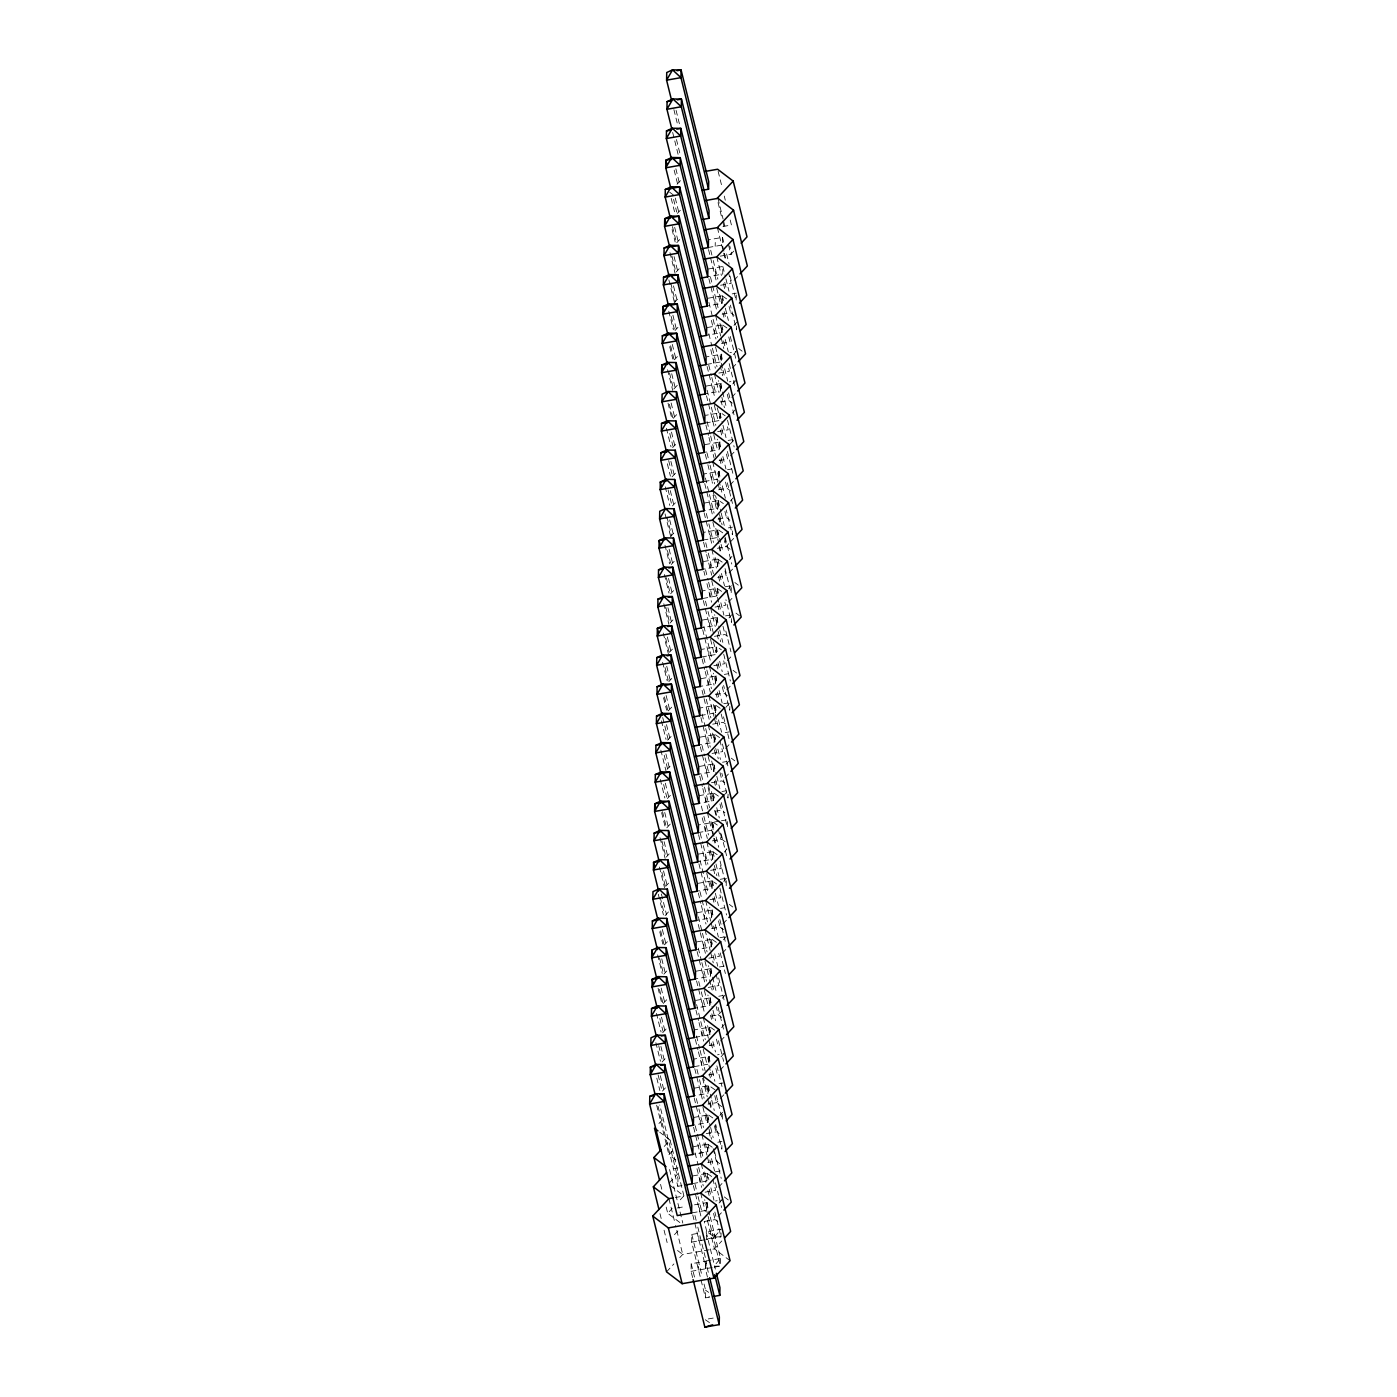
<?xml version="1.0" encoding="UTF-8"?>
<svg xmlns="http://www.w3.org/2000/svg" width="1397" height="1397" viewBox="0 0 1397 1397"><rect width="100%" height="100%" fill="white"/><g stroke="black" fill="none" stroke-linecap="round" stroke-linejoin="round"><path stroke-width="0.75" stroke-dasharray="5 3.75" d="M681.946 1185.582L677.842 1186.315L677.982 1178.666L659.751 1104.992M692.598 1277.557L691.061 1271.357L691.201 1263.726L705.555 1261.212L709.135 1275.671M709.554 1297.149L705.45 1297.883L691.655 1242.09L691.777 1234.459L699.984 1233.01M715.194 246.256L715.264 242.449M705.241 831.355L705.293 827.548M710.217 538.805L710.27 534.999M710.794 509.538L710.863 505.714M711.387 480.271L711.457 476.447M711.981 451.004L712.051 447.18M700.246 1123.904L700.316 1120.097M700.84 1094.637L700.91 1090.813M705.817 802.088L705.887 798.263M706.411 772.82L706.48 768.996M707.004 743.553L707.074 739.729M707.598 714.269L707.668 710.462M712.575 421.719L712.645 417.913M713.168 392.452L713.238 388.628M713.762 363.185L713.832 359.361M714.356 333.918L714.426 330.094M701.434 1065.37L701.504 1061.545M702.027 1036.103L702.097 1032.278M702.621 1006.818L702.691 1003.011M703.215 977.551L703.285 973.726M708.192 685.001L708.262 681.177M708.785 655.734L708.855 651.91M709.379 626.467L709.449 622.643M709.973 597.183L710.043 593.376M714.95 304.633L715.02 300.826M715.543 275.366L715.596 271.542M698.238 1270.1L698.308 1266.276M698.832 1240.833L698.902 1237.009M703.809 948.284L703.878 944.459M704.402 919.016L704.472 915.192M704.996 889.732L705.048 885.925M705.572 860.465L705.642 856.64M710.567 567.915L710.619 564.091M699.426 1211.566L699.478 1207.741M700.019 1182.281L700.072 1178.474M700.596 1153.014L700.665 1149.19M723.908 251.198L722.371 244.999L722.493 237.368L708.139 239.882M718.914 543.747L717.394 537.548L717.517 529.917L703.162 532.432M703.756 503.164L718.11 500.632L717.971 508.281L703.617 510.796M713.937 836.297L712.418 830.097L712.54 822.466L698.186 824.981M698.779 795.714L713.134 793.182L712.994 800.83L698.64 803.345M699.373 766.447L713.727 763.915L713.588 771.563L699.233 774.078M720.101 485.196L718.564 478.996L718.704 471.365L704.35 473.897M704.944 444.613L719.298 442.098L719.158 449.729L704.804 452.261M719.787 418.559L719.892 412.831L705.537 415.346M706.131 386.078L720.485 383.546L720.346 391.195L705.991 393.71M693.209 1117.53L707.563 1115.016L707.423 1122.647L693.069 1125.179M693.803 1088.263L708.157 1085.731L708.017 1093.38L693.663 1095.894M710.147 1070.312L708.611 1064.112L708.75 1056.464L694.396 1058.996M709.239 1032.924L709.344 1027.197L694.99 1029.729M699.967 737.179L714.321 734.647L714.181 742.278L699.827 744.811M716.312 719.211L714.775 713.011L714.915 705.38L700.561 707.895M701.154 678.628L715.508 676.096L715.369 683.744L701.015 686.259M715.997 652.556L716.102 646.828L701.748 649.361M722.476 368.11L720.939 361.91L721.079 354.279L706.725 356.811M707.319 327.527L721.673 325.012L721.533 332.643L707.179 335.175M707.895 298.26L722.266 295.745L722.127 303.376L707.773 305.908M708.489 268.992L722.843 266.46L722.72 274.109L708.366 276.623M695.584 1000.444L709.938 997.929L709.798 1005.561L695.444 1008.093M696.177 971.177L710.532 968.645L710.392 976.293L696.038 978.808M696.771 941.91L711.125 939.378L710.986 947.026L696.632 949.541M697.347 912.643L711.702 910.111L711.579 917.742L697.225 920.274M711.999 880.774L711.859 888.405L709.309 878.084M719.333 821.139L713.186 822.222L713.046 829.87L711.003 821.593M702.324 620.093L716.696 617.561L716.556 625.192L702.202 627.724M718.687 602.124L717.15 595.925L717.272 588.294L702.918 590.809M703.512 561.542L717.866 559.01L717.744 566.658L703.389 569.173M718.757 500.405L718.617 508.037L715.543 495.638M719.333 471.138L719.211 478.769L717.167 470.51M719.926 441.871L719.804 449.502L717.237 439.164M720.415 418.314L720.52 412.586M707.458 1277.102L705.415 1268.843L705.555 1261.212M714.251 1267.166L720.398 1266.084L706.603 1210.291L706.725 1202.66L692.371 1205.192M709.379 1056.237L709.257 1063.868L707.196 1055.608M697.941 883.358L712.295 880.843L712.173 888.475L697.819 891.007M698.535 854.091L712.889 851.559L712.749 859.207L698.395 861.722M714.269 769.415L714.321 765.591M716.137 675.869L715.997 683.5L713.448 673.179M721.114 383.319L720.974 390.95L718.425 380.63M721.708 354.052L721.568 361.683L719.525 353.424M693.558 1146.64L707.912 1144.126L707.773 1151.757L693.418 1154.271M710.567 997.685L710.427 1005.334L707.877 994.996M711.16 968.418L711.021 976.049L708.471 965.729M716.626 652.329L716.731 646.601L721.358 649.78M717.325 617.334L717.185 624.965L714.635 614.628M704.053 1284.035L705.59 1290.234L705.45 1297.883L709.379 1296.713M712.191 1267.533L706.044 1268.598L706.183 1260.967L697.487 1225.85M721.062 1232.992L720.992 1236.816L706.638 1239.331L706.777 1231.7L704.21 1221.362M707.371 1202.433L707.231 1210.064L704.682 1199.726M712.348 909.884L712.208 917.515L709.659 907.177M736.271 295.064L736.167 300.792L730.037 275.995M731.295 587.613L731.19 593.341L725.06 568.544M720.206 879.324L726.353 878.242L726.213 885.89L720.084 861.093M727.505 821.611L727.4 827.338L721.271 802.542M732.447 530.965L732.377 534.789L726.248 509.992M721.9 1145.348L721.83 1149.155L715.701 1124.375M722.528 1114.16L722.424 1119.888L716.277 1095.091M728.064 794.247L727.994 798.071L721.847 773.274M729.828 706.428L729.758 710.252L723.629 685.456M736.586 326.077L736.516 329.884L730.387 305.105M731.609 618.627L731.539 622.433L725.916 599.715M734.001 325.379L736.656 322.253M733.408 354.646L736.062 351.52L729.915 352.603M732.814 383.931L735.468 380.805L729.321 381.87M732.22 413.198L734.874 410.072M730.299 444.036L734.281 439.339M730.439 501.017L733.111 497.891M729.251 559.551L731.923 556.425M728.675 588.818L731.33 585.692M729.024 617.928L731.679 614.802M725.916 707.319L729.898 702.621M726.056 764.299L728.71 761.155M724.135 795.12L726.789 791.994M724.275 852.1L726.946 848.974L722.843 849.69M723.698 881.385L726.353 878.242M723.454 939.762L726.108 936.619M722.266 998.296L724.921 995.17M721.673 1027.563L724.327 1024.438M721.079 1056.848L723.733 1053.705L717.587 1054.787M719.892 1115.382L722.563 1112.256M719.053 1203.027L721.725 1199.901L715.561 1200.983M706.638 1239.331L714.478 1236.991L721.131 1229.168L706.777 1231.7L714.478 1236.991L720.992 1236.816L714.862 1212.02M677.039 184.299L681.457 179.549M677.388 213.409L680.339 210.249M676.812 242.676L679.745 239.516M676.218 271.944L679.152 268.783M674.157 302.8L678.558 298.05M733.774 251.128L730.841 254.289L728.274 243.969M675.03 330.495L677.964 327.335M734.124 280.238L738.542 275.488M674.437 359.762L677.37 356.602M673.843 389.03L678.261 384.28M673.249 418.314L677.667 413.564M732.342 368.057L736.76 363.307M672.655 447.581L675.607 444.421M731.766 397.324L736.167 392.574M672.062 476.848L676.48 472.099M672.411 505.958L675.362 502.798M730.579 455.859L734.979 451.109M670.35 536.815L674.768 532.065M729.985 485.143L734.403 480.393M671.241 564.493L674.175 561.332M670.647 593.777L673.581 590.599M728.797 543.677L725.864 546.838L724.327 540.656M730.264 542.088L734.682 537.339M670.054 623.045L672.987 619.884M729.147 572.787L733.565 568.038M669.46 652.312L672.394 649.151M728.553 602.055L732.971 597.305M668.866 681.579L671.8 678.418M668.272 710.863L672.69 706.114M727.366 660.606L731.784 655.857M667.679 740.131L672.097 735.381M726.789 689.874L731.19 685.124M667.085 769.398L670.036 766.237M667.434 798.508L670.385 795.347M725.602 748.408L730.002 743.658M666.84 827.775L671.259 823.025M725.008 777.692L729.409 772.943M666.264 857.06L669.198 853.881M665.671 886.327L668.604 883.148M665.077 915.594L669.477 910.844M664.483 944.861L667.417 941.7M663.889 974.146L666.823 970.967M722.982 923.871L727.4 919.121M663.296 1003.413L667.714 998.663M722.389 953.156L726.807 948.406M662.702 1032.68L667.12 1027.93M662.108 1061.947L665.059 1058.786M722.686 1010.118L718.268 1014.868L709.798 1016.335M662.457 1091.057L665.409 1087.896M720.625 1040.957L725.026 1036.207M658.93 1123.502L664.815 1117.163M720.031 1070.242L724.432 1065.492M664.221 1146.431L670.106 1140.109L659.716 1132.199M723.838 1094.759L716.486 1102.67L708.035 1104.154M675.834 1160.034L668.919 1154.76L673.319 1150.01M678.61 1172.956L668.325 1184.027L683.901 1195.884L678.016 1202.223M679.85 1222.532L667.731 1213.294L672.149 1208.545M674.489 1234.651L678.907 1229.901M718.599 1187.153L723.017 1182.403M666.544 1271.846L673.895 1263.936M679.78 1257.597L682.714 1254.436L714.478 1248.866L721.83 1240.955M718.006 1216.42L722.424 1211.67M722.965 226.506L731.434 225.022L729.898 218.823M708.017 247.531L722.371 244.999M720.258 256.157L731.784 254.132L729.74 245.872M720.608 285.25L731.19 283.399L728.623 273.079M732.203 293.876L736.306 293.143M722.127 314.15L730.596 312.666L734.054 315.303M721.533 343.435L730.002 341.951L727.959 333.673M706.585 364.442L720.939 361.91M718.826 373.069L729.409 371.218L727.872 365.019M720.346 401.969L728.815 400.485L732.272 403.122M705.398 422.994L719.752 420.462M717.639 431.621L728.221 429.752L726.684 423.57M728.134 440.422L732.238 439.706M719.158 460.521L727.627 459.037L726.108 452.838M727.54 469.689L731.644 468.973M704.21 481.528L718.564 478.996M718.582 489.788L727.051 488.304L730.509 490.941M717.988 519.055L726.457 517.571L729.915 520.208M728.413 527.874L732.517 527.158M703.04 540.08L717.394 537.548M717.394 548.322L726.807 546.681L730.264 549.318M717.744 577.432L726.213 575.948L724.676 569.749M725.183 586.775L729.286 586.059M702.796 598.457L717.15 595.925M715.037 607.084L725.619 605.233L724.083 599.034M725.532 615.885L729.618 615.169M714.443 636.351L725.026 634.5L728.483 637.137M701.608 656.992L715.962 654.477M713.85 665.618L724.432 663.767L722.895 657.568M724.345 674.437L728.448 673.703M715.369 694.519L723.838 693.034L727.296 695.671M723.751 703.704L727.854 702.97M700.421 715.543L714.775 713.011M712.662 724.17L723.244 722.319L726.719 724.938M725.2 732.604L729.304 731.888M712.068 753.437L722.651 751.586L720.101 741.248M722.563 762.238L726.667 761.522M711.475 782.704L722.057 780.853L725.532 783.49M721.97 791.523L726.073 790.789M715.124 811.238L721.481 810.12L724.938 812.757M721.376 820.79L727.54 819.707M698.046 832.629L712.418 830.097M712.418 840.872L721.83 839.23L725.287 841.867M710.636 870.348L721.236 868.497L719.699 862.298M710.06 899.633L720.642 897.782L719.106 891.583M720.555 908.434L724.641 907.718M711.579 928.534L720.049 927.049L723.506 929.686M719.961 937.701L724.065 936.985M708.873 958.167L719.455 956.316L717.918 950.117M719.368 966.986L725.514 965.903M708.279 987.435L718.861 985.583L716.312 975.263M718.774 996.253L722.878 995.52M694.85 1037.36L709.205 1034.828M709.205 1045.62L717.674 1044.135L716.137 1037.936M694.257 1066.627L708.611 1064.112M708.611 1074.887L717.08 1073.402L715.561 1067.203M719.053 1083.705L723.14 1082.989M706.253 1133.631L716.836 1131.78L720.311 1134.416M717.866 1142.24L721.97 1141.524M707.79 1162.531L716.259 1161.047L719.717 1163.684M677.982 1167.892L669.512 1169.376L682.801 1223.091M692.964 1175.907L713.168 1172.24M715.229 1171.873L721.376 1170.791M692.825 1183.556L707.196 1181.024L707.319 1173.393L708.855 1179.592M675.275 1197.526L683.727 1196.042M705.083 1192.182L715.666 1190.331L713.099 1179.994M677.388 1207.951L685.595 1206.502M692.248 1212.823L706.603 1210.291M704.49 1221.449L715.072 1219.598L718.529 1222.235M691.655 1242.09L706.009 1239.576M706.183 1260.967L720.538 1258.453L710.305 1217.119M691.061 1271.357L705.415 1268.843M713.203 1318.07L704.996 1319.519L709.624 1322.697M726.58 298.853L721.952 295.675L721.812 303.306L718.757 290.908M726.929 327.963L722.301 324.785L722.162 332.416L719.612 322.078M722.057 413.652L725.148 415.765M720.293 501.471L723.367 503.584M722.773 532.851L718.163 529.673L718.023 537.321L714.95 524.923M722.179 562.135L717.569 558.957L717.429 566.588L714.88 556.25M721.603 591.402L716.975 588.224L716.836 595.855L714.793 587.596M720.171 708.314L715.543 705.136L715.404 712.784L713.361 704.507M719.577 737.599L714.95 734.42L714.827 742.051L712.26 731.714M718.39 796.133L713.78 792.955L713.64 800.586L711.073 790.265M713.186 822.222L717.796 825.4M717.202 854.685L712.592 851.506L712.453 859.138L709.903 848.8M713.535 881.839L716.626 883.952M716.382 942.329L711.754 939.151L711.614 946.782L709.571 938.522M714.6 1030.148L709.973 1026.97L709.833 1034.601L707.284 1024.263M714.95 1089.747L708.785 1085.504L708.663 1093.135L706.096 1082.815M712.819 1117.949L708.209 1114.771L708.069 1122.42L704.996 1110.021M712.226 1147.234L707.615 1144.056L707.476 1151.687L704.402 1139.288M711.632 1176.501L707.022 1173.323L706.882 1180.954L704.332 1170.634M705.59 1290.234L708.663 1292.365M669.704 192.227L674.891 196.174M738.664 348.534L742.121 351.171M734.857 582.532L738.332 585.168M736.009 613.126L739.467 615.763M733.093 670.35L736.551 672.987M731.312 758.169L734.77 760.806M729.286 904.365L732.761 907.002M721.725 1017.487L718.268 1014.868L716.224 1006.591M721.69 1106.634L716.486 1102.67L713.937 1092.349M724.31 1196.915L731.242 1202.171M730.055 1260.723L714.478 1248.866L707.319 1219.948M677.528 1250.472L682.714 1254.436L675.572 1225.501M718.128 171.307L722.232 187.827M724.275 196.104L725.287 200.225M717.971 198.339L723.087 219.015M723.594 221.075L725.637 229.335M718.058 202.635L722.144 219.172M722.651 221.232L724.694 229.51M722.493 237.368L724.03 243.567M726.597 253.887L729.147 264.225M724.414 253.259L725.951 259.458M717.377 227.624L725.567 260.68M722.843 266.46L725.41 276.798M725.916 278.859L728.99 291.257M724.764 282.369L726.807 290.628M716.783 256.891L721.393 275.488M723.436 283.748L724.973 289.947M729.059 306.484L730.596 312.666M722.266 295.745L724.816 306.065M725.322 308.143L728.396 320.524M676.113 110.415L679.745 125.154M710.706 250.22L712.749 258.48M713.256 260.541L717.866 279.138M724.17 311.636L726.213 319.913M730.299 336.433L735.922 359.169M673.895 109.63L678.051 126.481M708.523 249.592L716.19 280.587M716.713 288.219L720.8 304.756M722.843 313.015L723.873 317.154M676.462 139.525L680.618 156.377M710.532 277.252L718.215 308.248M721.673 325.012L723.192 331.211M725.253 339.471L728.308 351.869M672.673 132.436L678.401 155.591M708.873 278.702L716.539 309.68M723.576 340.903L725.619 349.18M729.199 363.639L735.328 388.436M715.613 315.425L720.712 336.101M721.236 338.161L723.786 348.482M675.869 168.793L680.025 185.644M708.925 302.398L717.621 337.515M721.079 354.279L722.616 360.478M724.659 368.738L727.715 381.137M674.157 170.12L677.807 184.858M711.352 320.367L715.945 338.965M722.982 370.188L725.026 378.447M728.605 392.906L734.752 417.703M715.526 346.77L719.612 363.29M720.119 365.368L722.686 375.688M727.278 394.286L728.815 400.485M675.275 198.077L678.925 212.798M708.838 333.726L711.911 346.124M712.418 348.202L717.028 366.8M720.485 383.546L726.615 408.343M673.581 199.387L676.707 212.03M710.759 349.634L715.351 368.232M721.882 397.394L724.432 407.714M727.505 420.113L734.158 446.97M671.224 198.409L674.803 212.885M714.426 373.977L719.018 392.574M721.062 400.834L722.092 404.973M674.681 227.344L678.331 242.083M708.768 365.071L711.317 375.409M711.824 377.469L715.928 393.989M719.892 412.831L722.441 423.151M722.965 425.229L726.021 437.61M672.463 226.558L676.619 243.392M707.092 366.503L714.251 395.438M717.325 407.837L719.874 418.157M721.795 428.722L723.838 436.999M727.418 451.458L733.565 476.255M672.097 229.597L675.153 241.978M714.338 405.305L718.425 421.842M720.468 430.101L722.005 436.301M674.087 256.611L678.261 273.463M707.144 390.217L715.84 425.334M719.298 442.098L720.835 448.297M722.878 456.557L725.951 468.955M671.87 255.826L676.043 272.677M706.498 395.788L714.181 426.766M721.201 458.006L723.262 466.266M727.348 482.786L732.465 503.461M669.966 252.665L675.083 273.323M713.745 434.589L717.831 451.109M719.892 459.386L720.904 463.507M725.514 482.105L727.051 488.304M673.494 285.879L677.667 302.73M707.074 421.545L710.13 433.943M710.654 436.004L715.77 456.679M718.704 471.365L720.241 477.564M722.284 485.824L725.357 498.223M670.752 282.997L675.45 301.944M705.904 425.055L708.471 435.375M708.978 437.453L714.094 458.111M720.625 487.274L722.144 493.473M668.866 279.871L674.489 302.59M712.645 461.796L717.761 482.454M718.268 484.515L720.311 492.774M724.921 511.372L726.457 517.571M672.9 315.163L676.55 329.884M706.987 452.89L709.554 463.21M710.06 465.288L714.653 483.886M718.11 500.632L720.677 510.97M721.184 513.031L724.257 525.429M671.206 316.473L674.332 329.116M705.328 454.322L707.371 462.582M707.877 464.66L712.47 483.257M719.507 514.48L722.074 524.801M725.13 537.199L731.784 564.056M668.779 311.199L673.389 329.797M712.994 490.888L717.604 509.486M719.647 517.763L720.66 521.884M724.746 538.421L726.807 546.681M713.081 495.202L716.661 509.661M718.704 517.92L719.717 522.059M672.306 344.43L675.956 359.169M705.38 478.018L708.96 492.495M709.466 494.555L714.059 513.153M717.517 529.917L720.59 542.315M721.096 544.376L723.14 552.636M670.612 345.757L674.262 360.478M704.734 483.589L712.4 514.585M719.438 545.808L721.481 554.085M669.722 346.683L672.795 359.064M712.907 522.234L717.01 538.771M719.053 547.03L720.066 551.151M717.866 559.01L719.403 565.209M721.446 573.486L724.519 585.884M671.713 373.697L675.362 388.436M706.323 513.502L708.366 521.762M708.873 523.823L713.483 542.42M719.787 574.918L721.83 583.178M669.495 372.912L673.668 389.763M704.14 512.874L711.806 543.852M667.591 369.751L672.708 390.409M711.806 549.44L716.417 568.038M718.46 576.297L719.996 582.497M671.136 402.965L675.292 419.816M705.729 542.769L707.773 551.029M708.279 553.09L713.396 573.765M717.272 588.294L718.809 594.493M720.852 602.753L723.925 615.151M719.193 604.185L720.73 610.384M725.829 631.042L730.945 651.718M669.425 404.292L673.075 419.03M703.547 542.141L706.096 552.461M706.62 554.539L711.719 575.197M668.028 403.157L671.608 417.616M711.737 580.768L715.823 597.305M717.866 605.565L718.896 609.703M722.982 626.223L725.026 634.5M671.486 432.075L675.118 446.813M705.555 569.801L708.122 580.139M708.628 582.2L712.714 598.737M716.696 617.561L719.245 627.899M719.752 629.96L722.825 642.358M669.774 433.402L672.9 446.027M703.896 571.251L704.909 575.372M706.952 583.649L711.562 602.229M718.093 631.392L720.642 641.729M723.716 654.128L730.352 680.985M666.404 428.285L671.014 446.883M710.619 607.974L715.229 626.572M717.272 634.849L718.302 638.97M670.892 461.342L674.524 476.08M705.485 601.147L707.528 609.406M708.035 611.467L713.657 634.203M716.102 646.828L717.621 653.028M719.682 661.287L722.232 671.625M668.674 460.573L672.83 477.407M703.302 600.518L710.968 631.514M713.535 641.834L716.085 652.172M718.006 662.737L720.049 670.997M667.347 463.769L670.42 476.15M710.549 639.32L714.635 655.857M716.678 664.116L718.215 670.316M722.301 686.835L723.838 693.034M670.298 490.626L674.454 507.46M703.861 626.275L712.051 659.349M715.508 676.096L717.045 682.295M719.088 690.572L722.144 702.97M668.08 489.841L672.236 506.674M702.708 629.785L710.898 662.842M717.412 692.004L718.949 698.203M723.541 716.801L729.182 739.519M665.234 486.837L669.827 505.435M709.449 666.526L714.042 685.124M716.085 693.383L717.115 697.522M721.201 714.042L723.244 722.319M669.704 519.894L673.878 536.727M703.791 657.62L706.341 667.958M706.847 670.019L711.457 688.616M714.915 705.38L716.451 711.579M718.495 719.839L721.568 732.238M666.963 516.995L671.643 535.942M702.115 659.052L704.682 669.39M705.188 671.451L710.305 692.109M716.818 721.271L718.355 727.47M722.441 744.007L728.588 768.804M665.059 513.869L670.682 536.605M708.855 695.793L713.972 716.451M714.478 718.529L716.521 726.789M669.111 549.161L672.76 563.899M703.704 688.965L705.747 697.225M706.271 699.286L710.863 717.883M714.321 734.647L715.858 740.847M717.901 749.106L720.45 759.444M667.417 550.488L670.543 563.113M702.045 690.397L703.564 696.597M704.088 698.657L709.187 719.315M715.718 748.478L718.268 758.815M664.989 545.214L669.582 563.812M708.262 725.06L712.348 741.597M714.391 749.857L716.434 758.134M720.014 772.593L722.057 780.853M668.517 578.428L672.167 593.166M702.097 714.094L705.153 726.492M705.677 728.553L710.27 747.151M713.727 763.915L716.277 774.252M716.801 776.313L719.857 788.711M666.299 577.66L670.473 594.493M700.927 717.604L708.611 748.6M711.667 760.998L714.234 771.319M715.631 779.823L717.691 788.083M664.396 574.481L668.988 593.079M708.174 756.406L712.278 772.943M714.321 781.202L715.334 785.324M719.944 803.921L721.481 810.12M667.923 607.712L671.573 622.451M702.01 745.439L704.559 755.76M705.083 757.838L709.17 774.357M713.134 793.182L714.67 799.381M716.713 807.658L719.28 817.978M665.705 606.927L669.879 623.76M700.334 746.871L708.017 777.867M715.561 811.151L716.574 815.289M721.184 833.887L726.807 856.605M663.802 603.748L668.919 624.424M708.523 785.516L712.61 802.035M714.67 810.312L716.19 816.512M720.293 833.031L721.83 839.23M708.104 787.751L712.191 804.27M718.32 829.067L720.887 839.405M667.329 636.98L671.503 653.813M701.416 774.706L703.983 785.044M704.49 787.105L709.606 807.763M712.54 822.466L714.077 828.665M716.12 836.925L718.687 847.263M665.636 638.307L669.285 653.028M699.757 776.138L702.307 786.476M702.813 788.537L707.93 809.195M714.461 838.357L715.474 842.496M663.208 633.033L668.325 653.691M707.423 812.722L715.089 843.701M712.889 851.559L715.456 861.897M715.962 863.957L719.036 876.356M666.736 666.247L670.385 680.985M701.346 806.052L703.389 814.311M703.896 816.372L708.489 834.969M714.286 865.407L716.853 875.727M719.909 888.125L726.562 914.983M665.042 667.574L668.168 680.199M702.22 817.821L707.336 838.479M662.615 662.3L667.225 680.898M706.83 841.989L711.44 860.587M713.483 868.847L715.02 875.046M712.295 880.843L714.862 891.164M715.369 893.242L718.442 905.64M666.142 695.514L669.792 710.252M700.229 833.258L702.796 843.578M703.302 845.639L707.912 864.237M714.216 896.734L716.259 905.012M719.839 919.47L725.969 944.267M664.448 696.841L668.098 711.579M698.57 834.69L706.236 865.686M663.558 697.767L666.631 710.165M706.76 873.335L710.846 889.854M712.889 898.114L713.902 902.252M718.512 920.85L720.049 927.049M666.491 724.624L670.141 739.362M700.072 860.29L708.262 893.347M711.702 910.111L713.238 916.31M715.281 924.57L718.355 936.968M662.719 717.534L668.447 740.689M698.919 863.8L707.092 896.857M713.623 926.019L715.159 932.218M720.258 952.876L725.375 973.534M661.427 720.835L666.037 739.432M705.642 900.524L710.759 921.199M711.265 923.26L713.326 931.52M665.915 753.891L670.071 770.742M699.984 891.635L707.668 922.614M711.125 939.378L712.645 945.577M714.705 953.837L717.761 966.235M664.204 755.218L667.853 769.957M698.325 893.067L700.875 903.405M701.399 905.466L705.991 924.063M713.029 955.286L715.072 963.546M718.652 978.005L724.781 1002.802M660.851 750.119L665.95 770.777M705.048 929.808L710.165 950.466M710.689 952.527L713.238 962.865M665.321 783.176L668.971 797.914M698.378 916.764L701.958 931.223M702.464 933.301L707.074 951.898M710.532 968.645L716.661 993.442M663.61 784.485L666.736 797.128M698.238 924.412L699.775 930.594M700.281 932.672L705.398 953.33M712.435 984.553L714.478 992.813M718.058 1007.289L724.205 1032.069M660.257 779.386L664.85 797.984M704.979 961.136L709.065 977.673M709.571 979.734L712.138 990.071M664.728 812.443L668.377 827.181M698.29 948.109L701.364 960.507M701.87 962.568L706.48 981.165M709.938 997.929L712.487 1008.25M712.994 1010.328L715.561 1020.648M662.51 811.657L666.666 828.491M697.138 951.601L704.804 982.597M711.841 1013.82L713.884 1022.098M718.495 1040.678L723.611 1061.353M661.619 812.617L665.199 827.094M704.385 990.421L708.471 1006.94M710.514 1015.2L711.544 1019.339M664.134 841.71L667.783 856.448M698.727 981.515L700.77 989.774M701.277 991.835L705.38 1008.372M709.344 1027.197L710.881 1033.396M712.924 1041.656L715.474 1051.993M661.916 840.924L666.072 857.775M696.544 980.886L704.21 1011.865M711.248 1043.105L713.291 1051.365M716.871 1065.824L721.987 1086.482M660.013 837.763L665.129 858.422M703.285 1017.61L708.401 1038.285M708.908 1040.346L710.951 1048.606M663.54 870.977L667.714 887.828M696.597 1004.583L705.293 1039.7M708.75 1056.464L710.287 1062.663M712.33 1070.923L714.88 1081.261M661.846 872.304L665.496 887.043M695.95 1010.153L698.517 1020.491M699.024 1022.552L703.617 1041.149M710.654 1072.372L711.684 1076.493M659.419 867.031L664.535 887.689M703.197 1048.955L707.284 1065.492M709.344 1073.752L710.357 1077.873M661.392 893.94L666.596 915M696.527 1035.928L699.583 1048.309M700.107 1050.387L705.206 1071.045M708.157 1085.731L711.23 1098.129M711.737 1100.207L714.286 1110.528M660.205 897.363L664.378 914.214M695.357 1039.42L697.924 1049.758M698.43 1051.819L703.04 1070.416M710.06 1101.639L711.597 1107.838M658.319 894.237L663.418 914.895M703.04 1075.987L707.126 1092.524M709.693 1102.862L711.213 1109.061M715.316 1125.58L716.836 1131.78M702.604 1078.222L707.214 1096.82M707.72 1098.88L709.763 1107.157M714.373 1125.755L715.91 1131.954M662.353 929.529L666.002 944.267M696.946 1069.316L698.989 1077.593M699.513 1079.654L704.105 1098.252M707.563 1115.016L710.13 1125.336M710.636 1127.414L713.186 1137.734M660.659 930.856L664.308 945.577M694.763 1068.688L702.447 1099.683M708.96 1128.846L711.527 1139.184M714.583 1151.582L721.236 1178.439M659.768 931.782L662.842 944.18M702.953 1107.332L707.057 1123.869M709.1 1132.129L710.113 1136.267M713.186 1148.648L716.259 1161.047M707.912 1144.126L708.943 1148.247M711.492 1158.584L714.566 1170.983M661.759 958.796L665.409 973.534M696.352 1098.601L698.413 1106.861M698.919 1108.921L703.512 1127.519M709.833 1160.016L711.352 1166.216M715.456 1182.753L718.512 1195.151M719.036 1197.212L721.585 1207.532M659.541 958.01L663.715 974.862M694.187 1097.972L701.853 1128.951M657.638 954.849L662.248 973.447M701.853 1134.539L706.969 1155.197M707.476 1157.257L709.519 1165.535M710.898 1187.852L713.972 1200.25M661.165 988.063L665.339 1004.914M695.252 1125.807L702.935 1156.786M709.239 1189.284L711.283 1197.561M659.471 989.39L663.121 1004.129M693.593 1127.239L701.765 1160.296M658.074 988.255L662.161 1004.775M701.259 1163.806L705.869 1182.403M707.912 1190.663L709.449 1196.862M713.535 1213.399L715.072 1219.598M661.514 1017.173L665.164 1031.912M695.095 1152.839L698.168 1165.238M698.675 1167.298L703.267 1185.896M706.725 1202.66L709.798 1215.058M713.797 1234.267L714.478 1236.991M659.821 1018.5L662.946 1031.126M696.998 1168.748L701.608 1187.328M656.45 1013.384L661.06 1031.981M700.665 1193.073L705.275 1211.67M660.921 1046.44L664.57 1061.179M695.008 1184.185L697.574 1194.505M698.081 1196.583L702.167 1213.102M706.149 1231.927L715.351 1269.122M658.703 1045.672L662.877 1062.506M693.349 1185.616L701.015 1216.612M655.857 1042.668L660.467 1061.266M660.344 1075.725L663.977 1090.463M694.938 1215.512L696.981 1223.772M658.127 1074.939L662.283 1091.773M692.755 1214.884L706.044 1268.598M656.8 1078.135L659.873 1090.533M670.106 1140.109L683.901 1195.884M691.777 1234.459L702.01 1275.775M658.039 1106.319L677.842 1186.315M656.642 1105.167L668.919 1154.76M691.201 1263.726L694.78 1278.185M668.919 1198.643L675.048 1223.44M660.571 1184.377L662.108 1190.576M666.194 1207.113L667.731 1213.294M659.978 1213.644L661.514 1219.843M664.064 1230.181L667.137 1242.579M720.538 1258.453L720.398 1266.084L713.884 1266.276L720.538 1258.453"/><path stroke-width="1.5" d="M694.501 775.038L698.605 774.305L698.744 766.674L671.136 655.106L662.615 654.949L656.782 657.62L656.642 665.269L661.322 684.216M698.029 453.571L704.175 452.488L704.315 444.857L676.707 333.289L668.185 333.132L662.335 335.804L662.213 343.452L667.417 364.495M699.198 395.037L705.363 393.954L705.485 386.305L677.877 274.738L669.373 274.58L663.523 277.27L663.383 284.901L668.604 305.96M687.481 1067.937L693.628 1066.854L693.768 1059.223L666.142 947.655L657.638 947.498L651.788 950.187L651.666 957.818L656.869 978.86M688.057 1038.669L694.222 1037.587L694.361 1029.956L666.736 918.388L658.231 918.231L652.382 920.902L652.259 928.551L657.463 949.593M693.628 716.853L699.792 715.77L699.914 708.139L672.306 596.554L663.802 596.414L657.952 599.086L657.83 606.717L662.51 625.664M694.222 687.586L700.386 686.503L700.508 678.855L672.9 567.287L664.396 567.13L658.546 569.819L658.406 577.45L663.104 596.397M699.792 365.752L705.956 364.669L706.079 357.038L678.471 245.47L669.966 245.313L664.116 247.985L663.977 255.634L669.198 276.676M700.98 307.218L707.126 306.135L707.266 298.504L679.658 186.919L671.136 186.779L665.304 189.451L665.164 197.082L670.368 218.142M689.839 950.851L695.985 949.768L696.125 942.137L668.517 830.569L659.995 830.412L654.163 833.101L654.023 840.732L659.244 861.774M696.597 570.5L702.743 569.417L702.883 561.769L675.275 450.201L666.753 450.044L660.921 452.733L660.781 460.364L665.461 479.311M697.19 541.215L703.337 540.133L703.477 532.501L675.869 420.934L667.347 420.776L661.514 423.448L661.375 431.097L666.579 452.139M702.167 248.666L708.314 247.583L708.454 239.952L680.845 128.384L672.324 128.227L666.491 130.899L666.352 138.547L671.555 159.59M702.761 219.399L708.908 218.316L709.047 210.685L681.439 99.117L672.917 98.96L667.085 101.632L666.945 109.28L671.625 128.21M649.78 1096.366L649.64 1104.014L677.248 1215.582L691.602 1213.05L691.742 1205.419L664.134 1093.851L655.612 1093.694L649.78 1096.366L653.883 1095.65M691.026 892.316L697.173 891.234L697.313 883.603L669.704 772.017L661.183 771.877L655.35 774.549L655.21 782.18L660.414 803.24M691.62 863.049L697.767 861.966L697.906 854.318L670.298 742.75L661.776 742.593L655.944 745.282L655.804 752.913L661.008 773.973M692.213 833.765L698.36 832.682L698.5 825.051L670.892 713.483L662.37 713.326L656.538 716.015L656.398 723.646L661.602 744.688M692.807 804.497L698.954 803.415L699.094 795.784L671.486 684.216L662.964 684.059L657.114 686.73L656.992 694.379L662.195 715.421M687.237 1126.314L693.383 1125.231L693.523 1117.6L665.915 1006.032L657.393 1005.875L651.543 1008.564L651.421 1016.195L656.101 1035.142M666.823 393.762L661.619 372.72L661.759 365.071L667.591 362.399L676.113 362.556L675.973 370.188L703.582 481.755L697.435 482.838M666.142 947.655L666.02 955.286L693.628 1066.854M666.736 918.388L666.613 926.019L694.222 1037.587M663.697 567.13L659 548.183L659.14 540.534L664.989 537.862L673.494 538.02L673.354 545.651L700.98 657.219L694.815 658.301M658.057 920.326L652.836 899.266L652.975 891.635L658.825 888.963L667.329 889.103L667.207 896.752L694.815 1008.32L688.651 1009.402M658.651 891.059L653.429 869.999L653.569 862.368L659.419 859.679L667.923 859.836L667.783 867.485L695.409 979.053L689.245 980.135M668.517 830.569L668.377 838.2L695.985 949.768M664.291 537.862L659.594 518.916L659.733 511.267L665.566 508.595L674.087 508.752L673.948 516.384L701.556 627.952L695.409 629.034M664.885 508.578L660.187 489.631L660.327 482L666.159 479.328L674.681 479.468L674.541 487.116L702.15 598.684L696.003 599.767M675.275 450.201L675.135 457.832L702.743 569.417M675.869 420.934L675.729 428.565L703.337 540.133M667.172 422.872L661.968 401.83L662.108 394.181L667.941 391.509L676.462 391.666L676.323 399.298L703.931 510.865L697.784 511.948M665.915 1006.032L665.775 1013.663L693.383 1125.231M657.219 1007.97L652.015 986.928L652.137 979.28L657.987 976.608L666.491 976.765L666.369 984.396L693.977 1095.964L687.83 1097.047M703.582 481.755L703.721 474.124L676.113 362.556M702.412 190.289L708.558 189.206L708.698 181.575L681.09 70.007L672.568 69.85L666.736 72.522L666.596 80.17L671.276 99.117M693.052 746.12L699.198 745.038L699.338 737.406L671.713 625.839L663.208 625.681L657.358 628.353L657.236 636.002L661.916 654.949M698.622 424.304L704.769 423.221L704.909 415.59L677.283 304.005L668.779 303.865L662.929 306.537L662.807 314.168L668.01 335.228M694.815 1008.32L694.938 1000.689L667.329 889.103M700.98 657.219L701.102 649.588L673.494 538.02M701.556 627.952L701.696 620.32L674.087 508.752M700.386 336.485L706.533 335.402L706.672 327.771L679.064 216.203L670.56 216.046L664.71 218.718L664.57 226.366L669.792 247.409M701.573 277.951L707.72 276.868L707.86 269.219L680.252 157.651L671.73 157.494L665.898 160.184L665.758 167.815L670.962 188.874M695.409 979.053L695.531 971.404L667.923 859.836M690.432 921.583L696.579 920.501L696.719 912.87L669.111 801.302L660.589 801.145L654.756 803.816L654.617 811.465L659.821 832.507M702.15 598.684L702.289 591.053L674.681 479.468M703.931 510.865L704.071 503.234L676.462 391.666M686.049 1184.866L692.196 1183.783L692.336 1176.152L664.728 1064.566L656.206 1064.427L650.373 1067.098L650.234 1074.73L654.914 1093.676M686.643 1155.598L692.79 1154.516L692.929 1146.867L665.321 1035.299L656.8 1035.142L650.967 1037.831L650.827 1045.462L655.507 1064.409M693.977 1095.964L694.117 1088.333L666.491 976.765M693.104 1279.635L704.856 1327.15L719.211 1324.618L719.35 1316.987L709.641 1277.731M713.657 1296.433L719.804 1295.351L719.944 1287.72L716.364 1273.261M717.028 198.514L733.198 181.086L717.621 169.247L704.926 171.464M704.682 229.841L717.377 227.624L733.547 210.196L717.971 198.339L705.275 200.574M704.088 259.109L716.783 256.891L732.954 239.463L717.377 227.624M741.126 243.218L747.011 236.879L733.198 181.086M703.494 288.393L716.19 286.158L732.377 268.748L716.783 256.891M740.008 273.899L747.36 265.989L733.547 210.196M702.901 317.66L715.613 315.425L731.784 298.015L716.19 286.158M739.415 303.166L746.766 295.256L732.954 239.463M702.307 346.927L715.02 344.71L731.19 327.282L715.613 315.425M740.288 330.862L746.173 324.523L732.377 268.748M701.713 376.195L714.426 373.977L730.596 356.549L715.02 344.71M738.227 361.718L745.579 353.808L731.784 298.015M701.119 405.479L713.832 403.244L730.002 385.834L714.426 373.977M737.633 390.985L744.985 383.075L731.19 327.282M700.543 434.746L713.238 432.511L729.409 415.101L713.832 403.244M737.04 420.253L744.391 412.342L730.596 356.549M699.949 464.014L712.645 461.796L728.815 444.368L713.238 432.511M736.463 449.537L743.815 441.609L730.002 385.834M712.051 491.063L728.221 473.635L712.645 461.796M735.87 478.804L743.221 470.894L729.409 415.101M699.705 522.391L712.4 520.173L728.57 502.745L712.994 490.888L700.299 493.124M735.276 508.071L742.628 500.161L728.815 444.368M699.111 551.658L711.806 549.44L727.977 532.03L712.4 520.173M736.149 535.767L742.034 529.428L728.221 473.635M698.517 580.942L711.213 578.707L727.4 561.297L711.806 549.44M735.032 566.449L742.383 558.538L728.57 502.745M697.924 610.21L710.619 607.974L726.807 590.564L711.213 578.707M735.905 594.144L741.79 587.805L727.977 532.03M697.33 639.477L710.043 637.259L726.213 619.831L710.619 607.974M733.844 625L741.196 617.072L727.4 561.297M698.867 668.377L709.449 666.526L725.619 649.116L710.043 637.259M734.717 652.678L740.602 646.357L726.807 590.564M696.143 698.029L708.855 695.793L725.026 678.383L709.449 666.526M732.657 683.535L740.008 675.624L726.213 619.831M695.549 727.296L708.262 725.06L724.432 707.65L708.855 695.793M732.063 712.802L739.415 704.891L725.619 649.116M694.973 756.563L707.668 754.345L723.838 736.918L708.262 725.06M731.487 742.086L738.838 734.158L725.026 678.383M707.074 783.612L723.244 766.202L707.668 754.345M730.893 771.354L738.245 763.443L724.432 707.65M694.728 814.94L707.423 812.722L723.594 795.295L708.017 783.438L694.379 785.83M731.766 799.049L737.651 792.71L723.838 736.918M694.134 844.207L706.83 841.989L723 824.579L707.423 812.722M731.172 828.316L737.057 821.977L723.244 766.202M693.541 873.492L706.236 871.257L722.406 853.846L706.83 841.989M730.055 858.998L737.406 851.087L723.594 795.295M692.947 902.759L705.642 900.524L721.83 883.114L706.236 871.257M729.461 888.282L736.813 880.354L723 824.579M692.353 932.026L705.048 929.808L721.236 912.381L705.642 900.524M728.867 917.55L736.219 909.622L722.406 853.846M691.759 961.293L704.472 959.075L720.642 941.665L705.048 929.808M728.274 946.817L735.625 938.906L721.83 883.114M691.166 990.578L703.878 988.343L720.049 970.932L704.472 959.075M729.147 974.512L735.032 968.173L721.236 912.381M690.572 1019.845L703.285 1017.61L719.455 1000.2L703.878 988.343M727.086 1005.369L734.438 997.441L720.642 941.665M689.996 1049.112L702.691 1046.894L718.861 1029.467L703.285 1017.61M726.492 1034.636L733.844 1026.708L720.049 970.932M702.097 1076.161L718.268 1058.751L702.691 1046.894M725.916 1063.903L733.268 1055.992L719.455 1000.2M659.559 1180.238L653.918 1157.519L661.27 1149.609M691.864 1107.122L702.447 1105.271L718.617 1087.844L703.04 1075.987L690.328 1078.222M725.322 1093.17L732.674 1085.259L718.861 1029.467M658.965 1209.523L653.342 1186.786L666.561 1172.537M689.158 1136.756L701.853 1134.539L718.023 1117.129L702.447 1105.271M726.196 1120.865L732.08 1114.527L718.268 1058.751M687.97 1195.308L700.665 1193.073L716.259 1204.93L730.055 1260.723L713.884 1278.133L682.138 1283.703L666.544 1271.846L652.748 1216.054L668.919 1198.643L673.144 1197.91M688.564 1166.041L701.259 1163.806L717.429 1146.396L701.853 1134.539M725.078 1151.547L732.43 1143.637L718.617 1087.844M700.665 1193.073L716.836 1175.663L701.259 1163.806M724.484 1180.832L731.836 1172.904L718.023 1117.129M652.748 1216.054L668.325 1227.911L700.072 1222.358L716.259 1204.93M723.89 1210.099L731.242 1202.171L717.429 1146.396M724.764 1237.777L730.648 1231.456L716.836 1175.663M704.856 1327.15L712.697 1324.81M676.986 70.723L681.09 70.007L680.95 77.638L708.558 189.206M667.085 101.632L671.171 100.916M677.335 99.833L681.439 99.117L681.299 106.748L708.908 218.316M666.491 130.899L670.595 130.183M676.742 129.1L680.845 128.384L680.706 136.015L708.314 247.583M670.001 159.45L665.898 160.184L666.928 164.392M674.105 158.734L680.252 157.651L680.112 165.283L707.72 276.868M665.304 189.451L669.407 188.735M673.511 188.001L679.658 186.919L679.518 194.567L707.126 306.135M668.814 218.002L664.71 218.718L665.758 222.926M672.917 217.286L679.064 216.203L678.925 223.834L706.533 335.402M664.116 247.985L668.22 247.269M672.324 246.553L678.471 245.47L678.331 253.101L705.956 364.669M663.523 277.27L667.626 276.536M671.73 275.82L677.877 274.738L677.755 282.369L705.363 393.954M667.033 305.821L662.929 306.537L663.977 310.745M671.136 305.087L677.283 304.005L677.161 311.653L704.769 423.221M662.335 335.804L666.439 335.088M670.543 334.372L676.707 333.289L676.567 340.92L704.175 452.488M665.845 364.355L661.759 365.071L662.789 369.297M661.514 423.448L667.661 422.383M660.921 452.733L667.067 451.65M666.474 480.917L660.327 482L661.375 486.208M665.286 539.469L659.14 540.534L660.187 544.76M658.546 569.819L662.649 569.085M668.796 568.003L672.9 567.287L672.76 574.918L700.386 686.503M657.952 599.086L662.056 598.37M668.203 597.287L672.306 596.554L672.184 604.202L699.792 715.77M661.462 627.637L657.358 628.353L658.406 632.562M667.626 626.555L671.713 625.839L671.59 633.47L699.198 745.038M656.782 657.62L660.868 656.904M667.033 655.822L671.136 655.106L670.997 662.737L698.605 774.305M657.114 686.73L661.218 686.014M665.321 685.298L671.486 684.216L671.346 691.847L698.954 803.415M656.538 716.015L660.624 715.281M664.728 714.566L670.892 713.483L670.752 721.114L698.36 832.682M655.944 745.282L660.048 744.549M664.134 743.833L670.298 742.75L670.158 750.399L697.767 861.966M655.35 774.549L659.454 773.833M663.558 773.1L669.704 772.017L669.565 779.666L697.173 891.234M654.163 833.101L658.266 832.368M657.673 861.635L653.569 862.368L654.617 866.577M652.382 920.902L656.485 920.186M658.301 978.197L652.137 979.28L653.185 983.488M651.543 1008.564L657.708 1007.481M661.218 1036.033L665.321 1035.299L665.182 1042.948L692.79 1154.516M654.477 1066.382L650.373 1067.098L651.404 1071.307M660.624 1065.3L664.728 1064.566L664.588 1072.215L692.196 1183.783M660.03 1094.567L664.134 1093.851L663.994 1101.482L691.602 1213.05M657.987 1130.889L654.512 1128.252L660.135 1150.971M653.918 1157.519L666.037 1166.739M653.342 1186.786L668.919 1198.643M696.579 920.501L668.971 808.933L669.111 801.302L654.756 803.816L655.804 808.025M651.788 950.187L652.836 954.395M714.705 1274.693L719.804 1295.351M700.072 1222.358L713.884 1278.133M707.965 1279.163L719.211 1324.618M668.325 1227.911L682.138 1283.703M672.568 69.85L666.596 80.17L680.95 77.638L672.568 69.85M672.917 98.96L666.945 109.28L681.299 106.748L672.917 98.96M672.324 128.227L666.352 138.547L680.706 136.015L672.324 128.227M671.73 157.494L665.758 167.815L680.112 165.283L671.73 157.494M671.136 186.779L665.164 197.082L679.518 194.567L671.136 186.779M670.56 216.046L664.57 226.366L678.925 223.834L670.56 216.046M669.966 245.313L663.977 255.634L678.331 253.101L669.966 245.313M669.373 274.58L663.383 284.901L677.755 282.369L669.373 274.58M668.779 303.865L662.807 314.168L677.161 311.653L668.779 303.865M668.185 333.132L662.213 343.452L676.567 340.92L668.185 333.132M667.591 362.399L661.619 372.72L675.973 370.188L667.591 362.399M667.941 391.509L661.968 401.83L676.323 399.298L667.941 391.509M667.347 420.776L661.375 431.097L675.729 428.565L667.347 420.776M666.753 450.044L660.781 460.364L675.135 457.832L666.753 450.044M666.159 479.328L660.187 489.631L674.541 487.116L666.159 479.328M665.566 508.595L659.594 518.916L673.948 516.384L665.566 508.595M664.989 537.862L659 548.183L673.354 545.651L664.989 537.862M664.396 567.13L658.406 577.45L672.76 574.918L664.396 567.13M663.802 596.414L657.83 606.717L672.184 604.202L663.802 596.414M663.208 625.681L657.236 636.002L671.59 633.47L663.208 625.681M662.615 654.949L656.642 665.269L670.997 662.737L662.615 654.949M662.964 684.059L656.992 694.379L671.346 691.847L662.964 684.059M662.37 713.326L656.398 723.646L670.752 721.114L662.37 713.326M661.776 742.593L655.804 752.913L670.158 750.399L661.776 742.593M661.183 771.877L655.21 782.18L669.565 779.666L661.183 771.877M660.589 801.145L654.617 811.465L668.971 808.933L660.589 801.145M659.995 830.412L654.023 840.732L668.377 838.2L659.995 830.412M659.419 859.679L653.429 869.999L667.783 867.485L659.419 859.679M658.825 888.963L652.836 899.266L667.207 896.752L658.825 888.963M658.231 918.231L652.259 928.551L666.613 926.019L658.231 918.231M657.638 947.498L651.666 957.818L666.02 955.286L657.638 947.498M657.987 976.608L652.015 986.928L666.369 984.396L657.987 976.608M657.393 1005.875L651.421 1016.195L665.775 1013.663L657.393 1005.875M656.8 1035.142L650.827 1045.462L665.182 1042.948L656.8 1035.142M656.206 1064.427L650.234 1074.73L664.588 1072.215L656.206 1064.427M655.612 1093.694L649.64 1104.014L663.994 1101.482L655.612 1093.694"/></g></svg>
